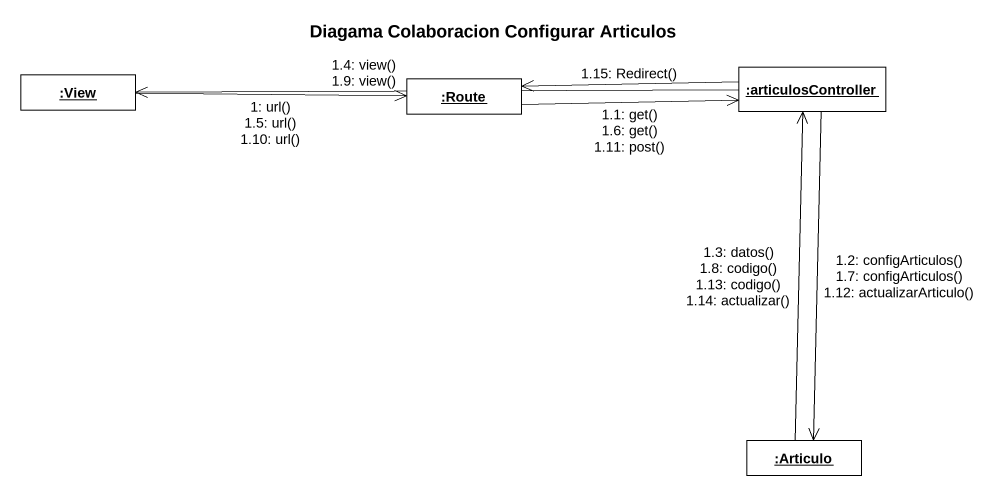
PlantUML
@startuml
title Diagama Colaboracion Configurar Articulos
hide circle
hide empty members
object ":View" as View
object ":Route" as Route
object ":articulosController" as articulosController
object ":Articulo" as Articulo
View -right-> Route : 1: url()\n1.5: url()\n1.10: url()
Route -right-> articulosController : 1.1: get()\n1.6: get()\n1.11: post()
articulosController --> Articulo : 1.2: configArticulos()\n1.7: configArticulos()\n1.12: actualizarArticulo()
Articulo -up-> articulosController : 1.3: datos()\n1.8: codigo()\n1.13: codigo()\n1.14: actualizar()
articulosController -left-> View : 1.4: view()\n1.9: view()
articulosController -left-> Route : 1.15: Redirect()
@enduml
